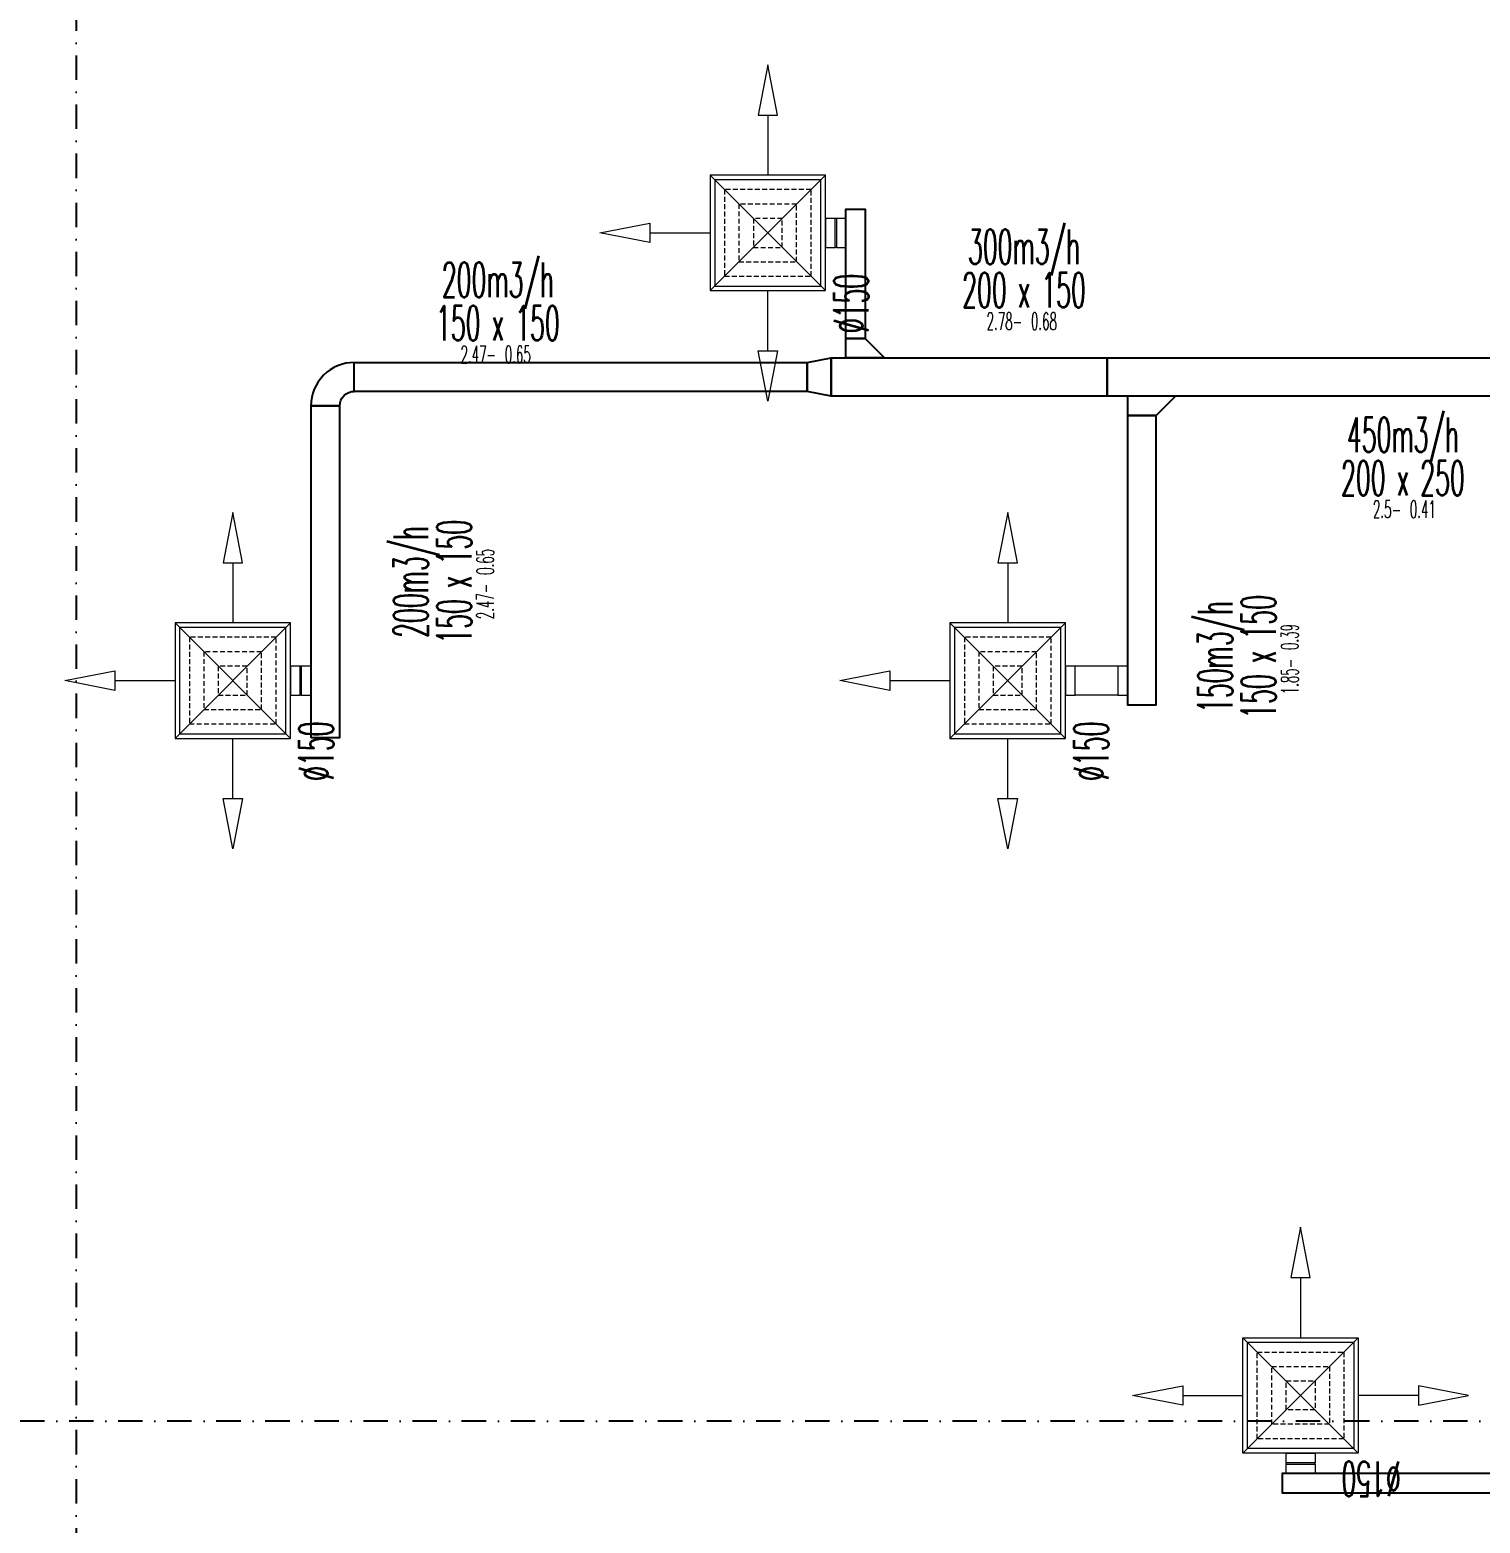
# Model space of a CAD drawing. Header units: inches. Extents: x -772 to 6765, y -813 to 4093.
# Drawn here: x -24 to 730, y 2592 to 3368 of the extents above; entities that cross this region are included whole.
import ezdxf
from ezdxf.enums import TextEntityAlignment as Align

# ---------------------------------------------------------------- set-up
doc = ezdxf.new("R2010")
doc.units = ezdxf.units.IN
doc.header["$MEASUREMENT"] = 0
doc.linetypes.add('DASHDOT', pattern=[25.4, 12.7, -6.35, 0, -6.35])
doc.linetypes.add('HIDDEN', pattern=[9.525, 6.35, -3.175])
doc.layers.add('H_STR_Aks', color=250, linetype='DASHDOT')
doc.layers.add('MTY-UFLEME-KANALI', color=20, linetype='Continuous')
doc.layers.add('HIZ-PA', color=253, linetype='Continuous', lineweight=0, transparency=0.5)
doc.layers.add('MTY-UFLEME-KANALI-CAP', color=21, linetype='Continuous', lineweight=0)
doc.layers.add('MTY-UFLEME-KANALI-Flex', color=21, linetype='ZIGZAG', lineweight=0)
doc.styles.add('CAP', font='simplxtw.shx', dxfattribs={"width": 0.65})
doc.linetypes.add('ZIGZAG', pattern='A,0.0001,-0.2,[131,ltypeshp.shx,S=0.2,R=0,X=-0.2,Y=0],-0.4,[131,ltypeshp.shx,S=0.2,R=180.00002,X=0.2,Y=0],-0.2', length=0.8001)

# ---------------------------------------------------------------- blocks, each defined once
blk = doc.blocks.new('*U229')
at = {"color": 2}
for p, q in [((-5.07, 127.46), (0, 153.57)), ((0, 153.57), (5.07, 127.46)), ((0, 127.46), (-5.07, 127.46)), ((5.07, 127.46), (0, 127.46)), ((0, 127.46), (0, 96.25)), ((-87.32, 66.25), (-61.21, 71.31)), ((-61.21, 71.31), (-61.21, 66.25)), ((87.32, 66.25), (61.21, 71.31)), ((61.21, 71.31), (61.21, 66.25)), ((-61.21, 61.18), (-87.32, 66.25)), ((-61.21, 66.25), (-61.21, 61.18)), ((-61.21, 66.25), (-30, 66.25)), ((61.21, 66.25), (30, 66.25)), ((61.21, 66.25), (61.21, 61.18)), ((61.21, 61.18), (87.32, 66.25))]:
    blk.add_line(p, q, dxfattribs=at)
at = {"color": 1}
for p, q in [((-30, 36.25), (30, 96.25)), ((30, 36.25), (-30, 96.25))]:
    blk.add_line(p, q, dxfattribs=at)
blk.add_lwpolyline([(30, 36.25), (30, 96.25), (-30, 96.25), (-30, 36.25)], close=True, dxfattribs=at)
at = {"color": 2}
blk.add_lwpolyline([(27.6, 38.65), (27.6, 93.85), (-27.6, 93.85), (-27.6, 38.65)], close=True, dxfattribs=at)
at = {"color": 15, "linetype": 'HIDDEN', "ltscale": 0.4}
for points in [[(22.5, 43.75), (22.5, 88.75), (-22.5, 88.75), (-22.5, 43.75)], [(15, 51.25), (15, 81.25), (-15, 81.25), (-15, 51.25)], [(7.5, 58.75), (7.5, 73.75), (-7.5, 73.75), (-7.5, 58.75)]]:
    blk.add_lwpolyline(points, close=True, dxfattribs=at)
at = {"layer": 'MTY-UFLEME-KANALI-Flex', "ltscale": 0.5}
for p, q in [((-7.5, 30.63), (-7.5, 31.25)), ((7.5, 30.63), (7.5, 31.25))]:
    blk.add_line(p, q, dxfattribs=at)
at = {"layer": 'MTY-UFLEME-KANALI-Flex', "linetype": 'ByBlock', "ltscale": 0.5}
for points in [[(7.5, 36.25), (-7.5, 36.25), (-7.5, 31.25), (7.5, 31.25)], [(7.5, 30.63), (-7.5, 30.63), (-7.5, 25.63), (7.5, 25.63)]]:
    blk.add_lwpolyline(points, close=True, dxfattribs=at)
at = {"layer": 'MTY-UFLEME-KANALI-Flex', "color": 7, "ltscale": 0.5, "style": 'CAP', "width": 0.5}
blk.add_attdef('X', text='', height=18, dxfattribs=at).set_placement((-36.68, 13.88), align=Align.CENTER)
blk = doc.blocks.new('*U192')
at = {"color": 2}
for p, q in [((-5.07, 127.46), (0, 153.57)), ((0, 153.57), (5.07, 127.46)), ((0, 127.46), (-5.07, 127.46)), ((5.07, 127.46), (0, 127.46)), ((0, 127.46), (0, 96.25)), ((-87.32, 66.25), (-61.21, 71.31)), ((-61.21, 71.31), (-61.21, 66.25)), ((87.32, 66.25), (61.21, 71.31)), ((61.21, 71.31), (61.21, 66.25)), ((-61.21, 61.18), (-87.32, 66.25)), ((-61.21, 66.25), (-61.21, 61.18)), ((-61.21, 66.25), (-30, 66.25)), ((61.21, 66.25), (30, 66.25)), ((61.21, 66.25), (61.21, 61.18)), ((61.21, 61.18), (87.32, 66.25))]:
    blk.add_line(p, q, dxfattribs=at)
at = {"color": 1}
for p, q in [((-30, 36.25), (30, 96.25)), ((30, 36.25), (-30, 96.25))]:
    blk.add_line(p, q, dxfattribs=at)
blk.add_lwpolyline([(30, 36.25), (30, 96.25), (-30, 96.25), (-30, 36.25)], close=True, dxfattribs=at)
at = {"color": 2}
blk.add_lwpolyline([(27.6, 38.65), (27.6, 93.85), (-27.6, 93.85), (-27.6, 38.65)], close=True, dxfattribs=at)
at = {"color": 15, "linetype": 'HIDDEN', "ltscale": 0.4}
for points in [[(22.5, 43.75), (22.5, 88.75), (-22.5, 88.75), (-22.5, 43.75)], [(15, 51.25), (15, 81.25), (-15, 81.25), (-15, 51.25)], [(7.5, 58.75), (7.5, 73.75), (-7.5, 73.75), (-7.5, 58.75)]]:
    blk.add_lwpolyline(points, close=True, dxfattribs=at)
at = {"layer": 'MTY-UFLEME-KANALI-Flex', "ltscale": 0.5}
for p, q in [((-7.5, 9.06), (-7.5, 31.25)), ((7.5, 9.06), (7.5, 31.25))]:
    blk.add_line(p, q, dxfattribs=at)
at = {"layer": 'MTY-UFLEME-KANALI-Flex', "linetype": 'ByBlock', "ltscale": 0.5}
for points in [[(7.5, 36.25), (-7.5, 36.25), (-7.5, 31.25), (7.5, 31.25)], [(7.5, 9.06), (-7.5, 9.06), (-7.5, 4.06), (7.5, 4.06)]]:
    blk.add_lwpolyline(points, close=True, dxfattribs=at)
at = {"layer": 'MTY-UFLEME-KANALI-Flex', "color": 7, "ltscale": 0.5, "style": 'CAP', "width": 0.5}
blk.add_attdef('X', text='', height=18, dxfattribs=at).set_placement((-36.68, 13.88), align=Align.CENTER)
blk = doc.blocks.new('*U230')
at = {"layer": 'HIZ-PA', "color": 3, "style": 'CAP', "width": 0.5}
blk.add_attdef('HIZ', text='', height=0.5, dxfattribs=at).set_placement((-0.049, -1.954), align=Align.BOTTOM_RIGHT)
blk.add_attdef('PA', text='', height=0.5, dxfattribs=at).set_placement((0.201, -1.954), align=Align.BOTTOM_LEFT)
at = {"layer": 'MTY-UFLEME-KANALI-CAP', "color": 7, "style": 'CAP', "width": 0.5}
for tag, p in [('DEBI', (0.001, -0.204)), ('X', (0.001, -1.454))]:
    blk.add_attdef(tag, text='', height=1, dxfattribs=at).set_placement(p, align=Align.BOTTOM_CENTER)
blk.add_attdef('A', text='', height=1, dxfattribs=at).set_placement((-0.499, -1.454), align=Align.BOTTOM_RIGHT)
blk.add_attdef('B', text='', height=1, dxfattribs=at).set_placement((0.501, -1.454), align=Align.BOTTOM_LEFT)
blk = doc.blocks.new('mekanik')
at = {"layer": 'MTY-UFLEME-KANALI'}
for points in [[(19670.03, 10047.5), (19670.03, 10114.58), (19680.03, 10114.58), (19680.03, 10047.5)], [(19690.03, 10037.5), (19670.03, 10037.5), (19670.03, 10047.5), (19680.03, 10047.5)], [(19662.37, 10037.5), (19662.37, 10017.5), (19649.87, 10020), (19649.87, 10035)], [(19662.37, 10017.5), (19662.37, 10037.5), (19805.77, 10037.5), (19805.77, 10017.5)], [(19805.77, 10017.5), (19805.77, 10037.5), (20055.87, 10037.5), (20055.87, 10017.5)], [(19805.77, 10037.5), (19805.77, 10017.5), (19805.77, 10017.5), (19805.77, 10037.5)], [(19414.51, 10020), (19414.51, 10035), (19649.87, 10035), (19649.87, 10020)], [(19841.27, 10017.5), (19816.27, 10017.5), (19816.27, 10007.5), (19831.27, 10007.5)], [(19392.01, 9840.24), (19407.01, 9840.24), (19407.01, 10012.5), (19392.01, 10012.5)], [(19816.27, 10007.5), (19816.27, 9857.09), (19831.27, 9857.09), (19831.27, 10007.5)], [(20222.5, 9457.81), (19896.74, 9457.81), (19896.74, 9447.81), (20222.5, 9447.81)]]:
    blk.add_lwpolyline(points, close=True, dxfattribs=at)
blk.add_lwpolyline([(19414.51, 10020), (19414.51, 10035), (19414.51, 10035, 0.414214), (19392.01, 10012.5), (19392.01, 10012.5), (19407.01, 10012.5, -0.414214), (19414.51, 10020)], format="xyb", close=True, dxfattribs=at)
at = {"layer": 'MTY-UFLEME-KANALI-CAP', "rotation": 90}
for name, p in [('*U229', (19695.66, 10102.31)), ('*U229', (19417.64, 9869.75)), ('*U192', (19820.33, 9869.75))]:
    blk.add_blockref(name, p, dxfattribs=at).add_auto_attribs({'X': '%%C150'})
at = {"layer": 'MTY-UFLEME-KANALI-CAP', "xscale": 18, "yscale": 18, "zscale": 18}
for p, values in [((19762.53, 10084.39), {'DEBI': '300m3/h', 'X': 'x', 'A': '200', 'B': '150', 'PA': '0.68', 'HIZ': '2.78-'}), ((19489.14, 10067.17), {'DEBI': '200m3/h', 'X': 'x', 'A': '150', 'B': '150', 'PA': '0.65', 'HIZ': '2.47-'}), ((19959.41, 9986.7), {'DEBI': '450m3/h', 'X': 'x', 'A': '200', 'B': '250', 'PA': '0.41', 'HIZ': '2.5-'})]:
    blk.add_blockref('*U230', p, dxfattribs=at).add_auto_attribs(values)
at = {"layer": 'MTY-UFLEME-KANALI-CAP', "xscale": 18, "yscale": 18, "zscale": 18, "rotation": 90}
for p, values in [((19454.62, 9921.06), {'DEBI': '200m3/h', 'X': 'x', 'A': '150', 'B': '150', 'PA': '0.65', 'HIZ': '2.47-'}), ((19872.66, 9882.04), {'DEBI': '150m3/h', 'X': 'x', 'A': '150', 'B': '150', 'PA': '0.39', 'HIZ': '1.85-'})]:
    blk.add_blockref('*U230', p, dxfattribs=at).add_auto_attribs(values)
at = {"layer": 'MTY-UFLEME-KANALI-CAP'}
ref = blk.add_blockref('*U229', (19906.25, 9432.18), dxfattribs=dict(at, xscale=-1))
ref.add_attrib('X', '%%C150', dxfattribs={"layer": 'MTY-UFLEME-KANALI-Flex', "color": 7, "ltscale": 0.5, "height": 18, "rotation": 180, "style": 'CAP', "width": 0.5}).set_placement((19942.92, 9464.06), align=Align.CENTER)

msp = doc.modelspace()

# ---------------------------------------------------------------- linework, layer by layer
at = {"layer": 'H_STR_Aks'}
for p, q in [((0, 4043), (0, -712.77)), ((6664.51, 2645), (-659.05, 2645))]:
    msp.add_line(p, q, dxfattribs=at)

# ---------------------------------------------------------------- block references
msp.add_blockref('mekanik', (-19270, -6840))

doc.saveas('drawing.dxf')
